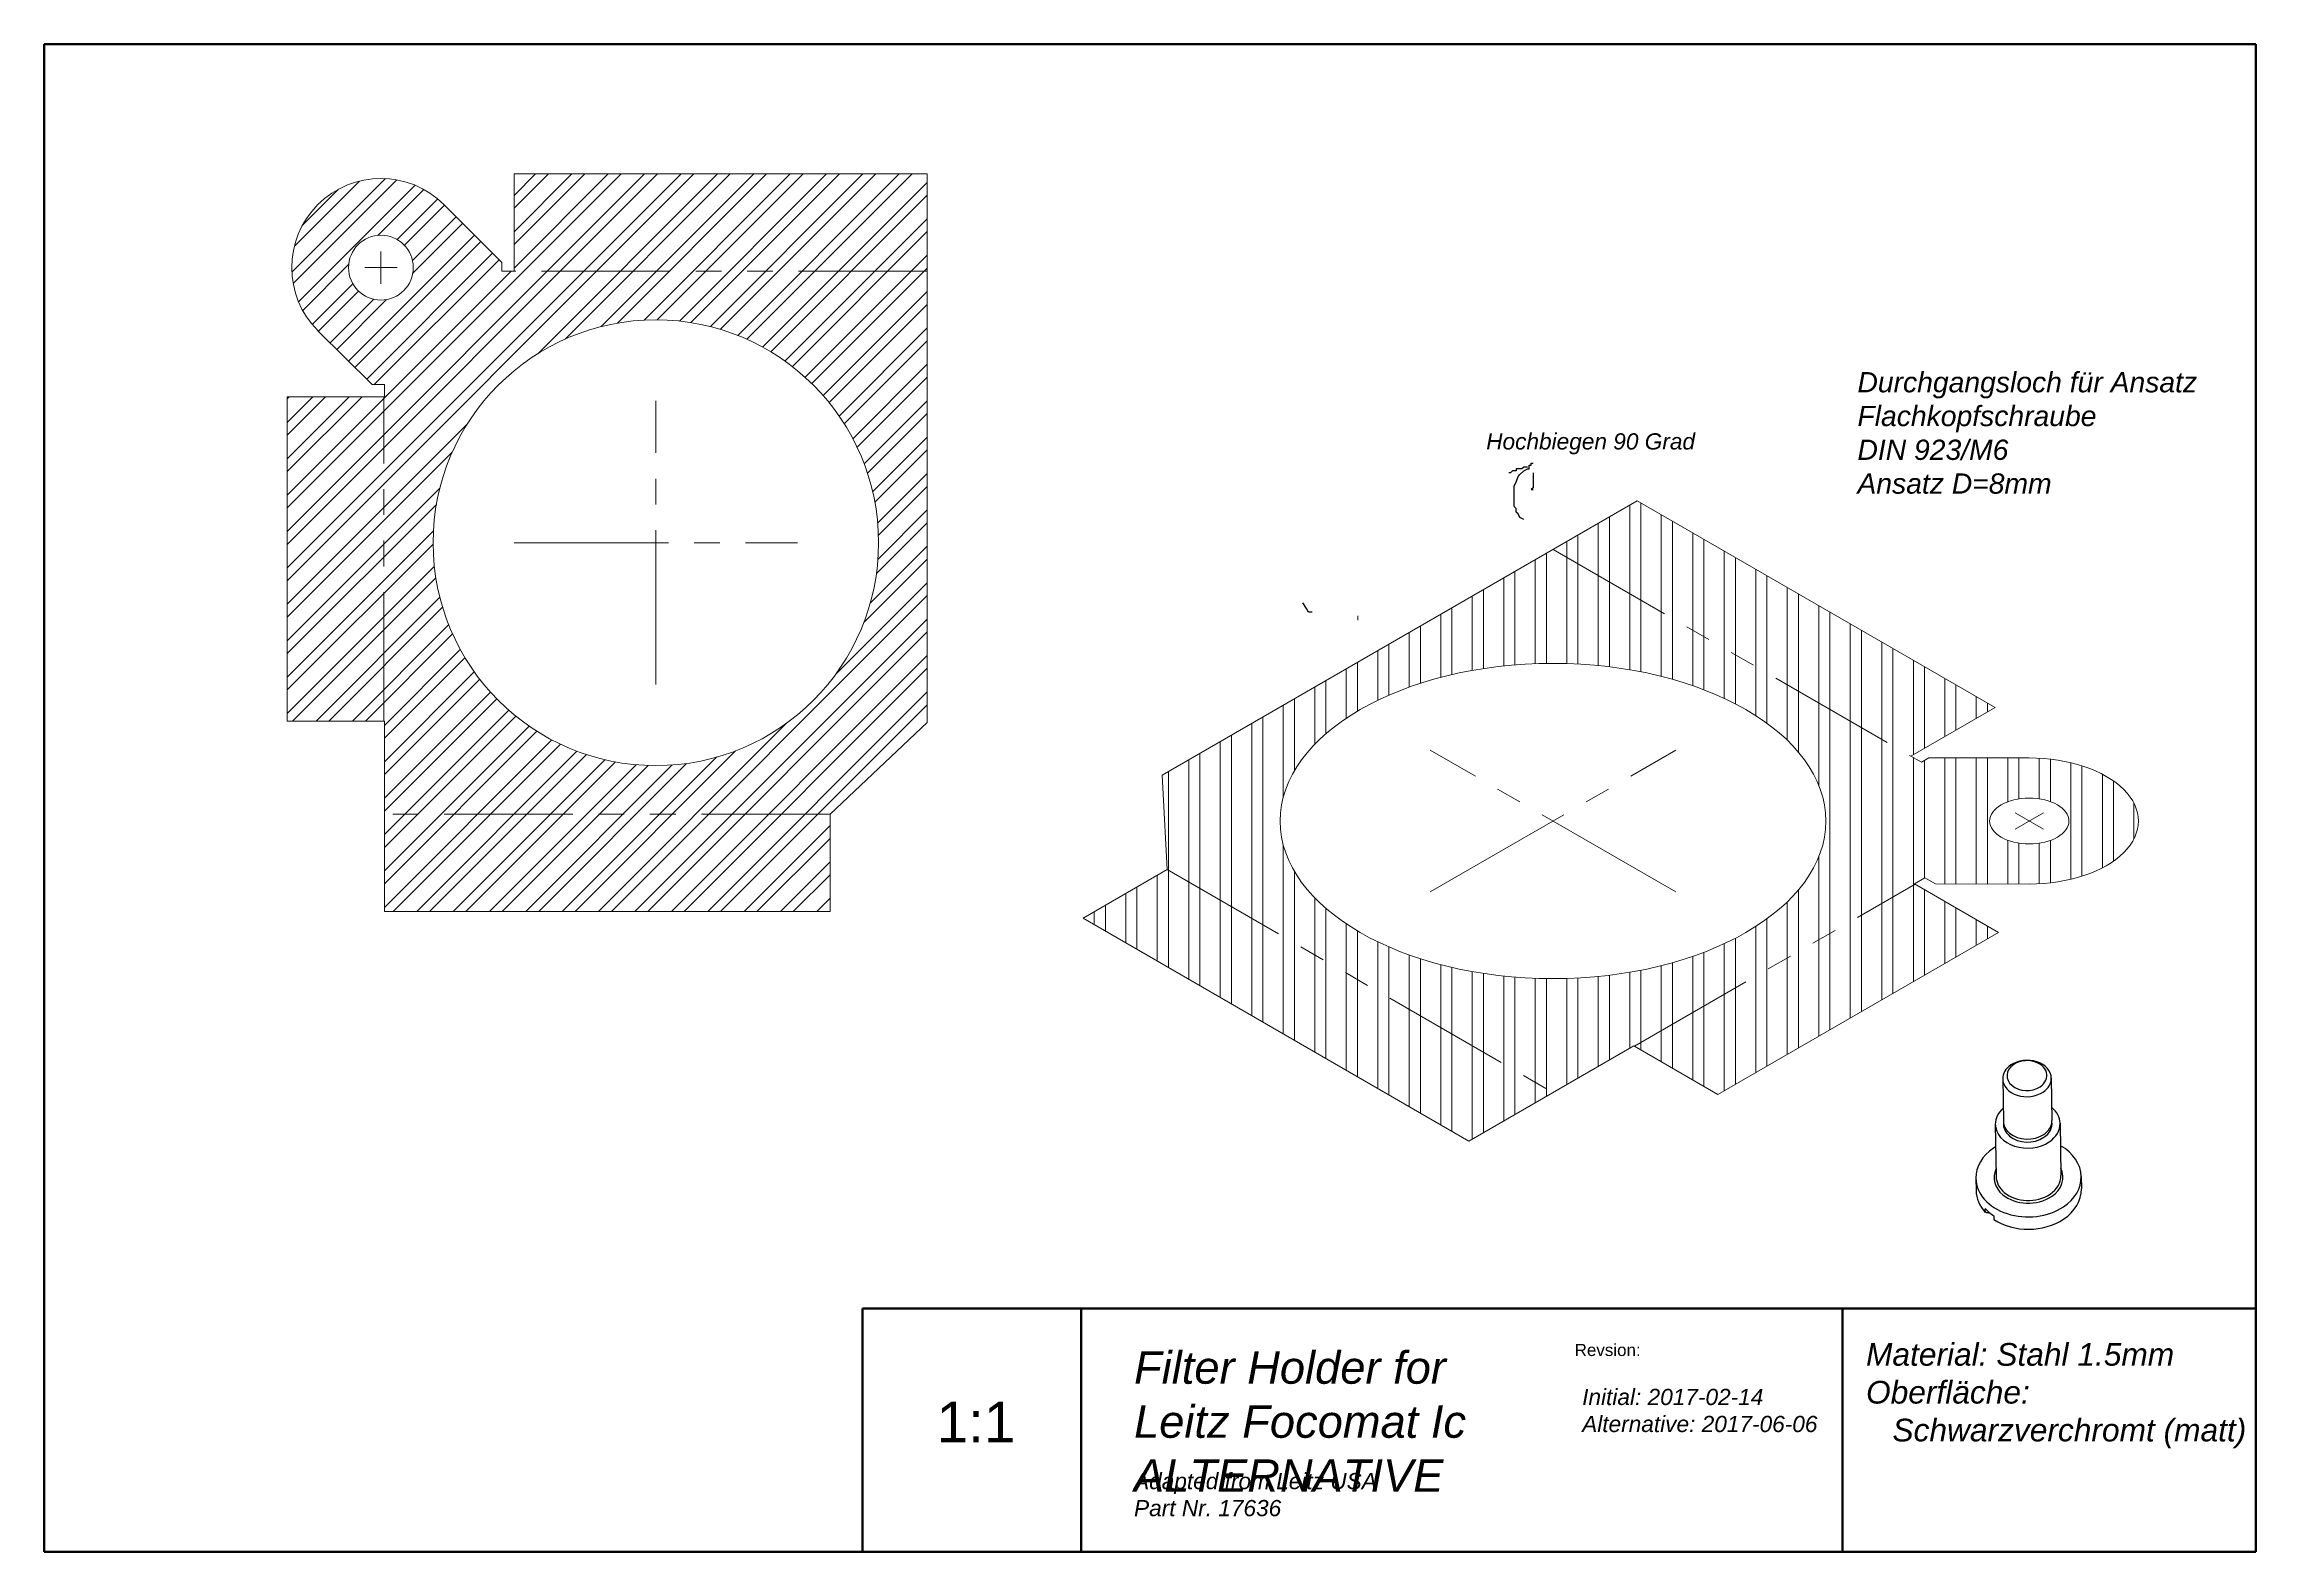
# Model space of a CAD drawing. Header units: millimetres. Extents: x 12 to 285, y 12 to 198.
import ezdxf

# ---------------------------------------------------------------- set-up
doc = ezdxf.new("R2010")
doc.units = ezdxf.units.MM
doc.linetypes.add('CENTER2', pattern=[28.575, 19.05, -3.175, 3.175, -3.175])
doc.linetypes.add('PHANTOM2', pattern=[31.75, 15.875, -3.175, 3.175, -3.175, 3.175, -3.175])
for name, color, linetype, lineweight, true_color in [('Centers', 1, 'CENTER2', 13, 0xff0000), ('Comments', 178, 'Continuous', 25, 0x000000), ('Folding Lines', 253, 'PHANTOM2', 13, 0xa0a0a4), ('Hatch', 253, 'Continuous', 18, 0xa0a0a4), ('Meta', 253, 'Continuous', 50, 0xa0a0a4)]:
    doc.layers.add(name, color=color, linetype=linetype, lineweight=lineweight, true_color=true_color)
doc.layers.add('Screw', color=7, linetype='Continuous', true_color=0xffffff)
doc.styles.add('textstyle0', font='')
doc.styles.add('textstyle1', font='')
doc.styles.add('textstyle2', font='')
doc.styles.add('textstyle3', font='')
doc.styles.add('textstyle4', font='')
doc.styles.add('textstyle5', font='')
doc.styles.add('textstyle6', font='')
doc.styles.add('textstyle7', font='')
doc.styles.get('textstyle0').set_extended_font_data('Arial', italic=True)
doc.styles.get('textstyle1').set_extended_font_data('Arial', italic=True)
doc.styles.get('textstyle2').set_extended_font_data('Arial', italic=True)
doc.styles.get('textstyle3').set_extended_font_data('Arial', italic=True)
doc.styles.get('textstyle4').set_extended_font_data('Arial', italic=True)
doc.styles.get('textstyle5').set_extended_font_data('Arial', italic=True)
doc.styles.get('textstyle6').set_extended_font_data('Arial', italic=True)
doc.styles.get('textstyle7').set_extended_font_data('Arial', italic=True)

msp = doc.modelspace()

# ---------------------------------------------------------------- hatches: boundary and pattern name
at = {"layer": 'Hatch'}
h = msp.add_hatch(dxfattribs=at)
h.set_pattern_fill('STEEL', color=256, style=0)
h.set_pattern_definition([(45, (0, 0), (-2.245064, 2.245064), []), (45, (0, 1.5875), (-2.245064, 2.245064), [])])
edge = h.paths.add_edge_path(flags=0)
edge.add_line((54, 154.5), (54, 156))
edge.add_line((54, 156), (52.5, 156))
edge.add_line((52.5, 156), (45.78, 162.66))
edge.add_arc((53.56, 170.44), 11, 45, 225, ccw=False)
edge.add_line((61.34, 178.22), (68.5, 171.06))
edge.add_line((68.5, 171.06), (68.5, 170))
edge.add_line((68.5, 170), (70, 170))
edge.add_line((70, 170), (70, 182))
edge.add_line((70, 182), (121, 182))
edge.add_line((121, 182), (121, 114.3))
edge.add_line((121, 114.3), (109, 103))
edge.add_line((109, 103), (109, 91))
edge.add_line((109, 91), (54, 91))
edge.add_line((54, 91), (54, 114.5))
edge.add_line((54, 114.5), (42, 114.5))
edge.add_line((42, 114.5), (42, 154.5))
edge.add_line((42, 154.5), (54, 154.5))
edge = h.paths.add_edge_path(flags=0)
edge.add_arc((87.5, 136.5), 27.5, 0, 360)
edge = h.paths.add_edge_path(flags=0)
edge.add_arc((53.56, 170.44), 4, 0, 360)

# ---------------------------------------------------------------- linework, layer by layer
at = {"layer": 'Centers'}
for p, q in [((53.56, 168.44), (53.56, 172.44)), ((51.56, 170.44), (55.56, 170.44)), ((87.5, 119), (87.5, 154)), ((70, 136.5), (105, 136.5)), ((183.1, 93.41), (213.41, 110.91)), ((213.41, 93.41), (183.1, 110.91)), ((255.31, 101.16), (258.78, 103.16)), ((258.78, 101.16), (255.31, 103.16))]:
    msp.add_line(p, q, dxfattribs=at)
at = {"layer": 'Comments'}
for p, q in [((193.01, 145.14), (192.78, 145.14)), ((193.24, 145.37), (193.01, 145.14)), ((193.7, 145.37), (193.24, 145.37)), ((193.93, 145.6), (193.7, 145.6)), ((193.7, 145.6), (193.7, 145.37)), ((194.4, 145.6), (193.93, 145.6)), ((193.93, 144.68), (194.17, 144.91)), ((194.17, 144.91), (194.63, 145.37)), ((194.63, 145.83), (194.4, 145.6)), ((195.09, 145.83), (194.63, 145.83)), ((194.63, 145.37), (195.09, 145.6)), ((194.63, 145.37), (194.63, 145.37)), ((195.09, 145.6), (195.32, 145.6)), ((195.32, 145.6), (195.32, 146.07)), ((195.32, 146.07), (195.55, 146.07)), ((195.55, 146.07), (195.55, 146.3)), ((195.55, 146.3), (195.79, 146.3)), ((195.79, 145.14), (195.79, 144.91)), ((195.79, 144.91), (195.79, 144.45)), ((193.47, 143.52), (193.7, 143.98)), ((193.47, 143.06), (193.47, 143.52)), ((193.47, 142.36), (193.47, 143.06)), ((193.47, 142.13), (193.47, 142.36)), ((193.47, 141.67), (193.47, 142.13)), ((193.7, 143.98), (193.93, 144.68)), ((195.79, 143.29), (195.55, 143.06)), ((195.55, 143.06), (195.79, 143.06)), ((195.79, 144.45), (195.79, 143.98)), ((195.79, 143.98), (195.79, 143.52)), ((195.79, 143.52), (195.79, 143.29)), ((195.79, 143.29), (195.79, 143.29)), ((193.47, 141.44), (193.47, 141.67)), ((193.47, 140.97), (193.47, 141.44)), ((193.7, 140.74), (193.47, 140.97)), ((193.7, 140.28), (193.7, 140.74)), ((193.93, 140.05), (193.7, 140.28)), ((194.17, 139.59), (193.93, 140.05)), ((194.63, 139.35), (194.17, 139.59)), ((167.82, 128.38), (167.36, 129.07)), ((168.06, 127.91), (167.82, 128.38)), ((168.52, 127.91), (168.06, 127.91))]:
    msp.add_line(p, q, dxfattribs=at)
at = {"layer": 'Folding Lines'}
for p, q in [((121, 170), (70, 170)), ((53.91, 114.53), (53.91, 154.53)), ((198.25, 135.66), (242.42, 110.16)), ((109, 103), (54, 103)), ((150.62, 96.16), (198.25, 68.66)), ((208.32, 74.38), (242.96, 94.38))]:
    msp.add_line(p, q, dxfattribs=at)
at = {"layer": 'Hatch'}
for p, q in [((121, 182), (70, 182)), ((70, 182), (70, 170)), ((121, 114.3), (121, 182)), ((61.34, 178.22), (68.5, 171.06)), ((68.5, 170), (68.5, 171.06)), ((68.5, 170), (70, 170)), ((45.78, 162.66), (52.5, 156)), ((52.5, 156), (54, 156)), ((54, 154.5), (54, 156)), ((42, 154.5), (54, 154.5)), ((42, 154.5), (42, 114.5)), ((150.02, 107.81), (208.65, 141.66)), ((205.21, 121.19), (205.21, 139.68)), ((207.73, 120.82), (207.73, 141.13)), ((208.65, 141.66), (252.82, 116.16)), ((209.1, 120.57), (209.1, 141.4)), ((211.62, 120.01), (211.62, 139.95)), ((199.95, 121.58), (199.95, 136.64)), ((201.32, 121.53), (201.32, 137.43)), ((203.84, 121.34), (203.84, 138.88)), ((212.99, 119.65), (212.99, 139.15)), ((215.5, 118.86), (215.5, 137.7)), ((216.88, 118.36), (216.88, 136.91)), ((196.06, 121.56), (196.06, 134.39)), ((197.44, 121.6), (197.44, 135.19)), ((219.39, 117.3), (219.39, 135.46)), ((220.77, 116.62), (220.77, 134.66)), ((192.17, 121.29), (192.17, 132.15)), ((193.55, 121.42), (193.55, 132.94)), ((223.28, 115.17), (223.28, 133.21)), ((224.66, 114.23), (224.66, 132.42)), ((185.77, 120.22), (185.77, 128.45)), ((188.28, 120.73), (188.28, 129.9)), ((189.66, 120.96), (189.66, 130.7)), ((227.17, 112.13), (227.17, 130.97)), ((228.55, 110.66), (228.55, 130.17)), ((231.06, 106.57), (231.06, 128.72)), ((174.15, 126.96), (174.15, 127.46)), ((181.88, 119.15), (181.88, 126.21)), ((184.4, 119.88), (184.4, 127.66)), ((232.43, 76.39), (232.43, 127.93)), ((234.95, 77.84), (234.95, 126.48)), ((236.32, 78.64), (236.32, 125.68)), ((176.62, 117.06), (176.62, 123.17)), ((177.99, 117.69), (177.99, 123.96)), ((180.51, 118.69), (180.51, 125.41)), ((238.84, 80.09), (238.84, 124.23)), ((240.21, 80.88), (240.21, 123.44)), ((172.73, 114.85), (172.73, 120.92)), ((174.1, 115.71), (174.1, 121.72)), ((242.73, 110.33), (242.73, 121.99)), ((244.1, 111.13), (244.1, 121.19)), ((168.84, 111.63), (168.84, 118.68)), ((170.22, 112.93), (170.22, 119.47)), ((246.61, 112.58), (246.61, 119.74)), ((247.99, 113.37), (247.99, 118.95)), ((250.5, 114.82), (250.5, 117.5)), ((162.44, 77.34), (162.44, 114.98)), ((164.95, 105.07), (164.95, 116.43)), ((166.33, 108.35), (166.33, 117.23)), ((252.82, 116.16), (242.42, 110.16)), ((251.88, 115.62), (251.88, 116.7)), ((42, 114.5), (54, 114.5)), ((54, 114.5), (54, 91)), ((109, 103), (121, 114.3)), ((157.17, 80.38), (157.17, 111.94)), ((158.55, 79.58), (158.55, 112.74)), ((161.06, 78.13), (161.06, 114.19)), ((153.29, 82.62), (153.29, 109.7)), ((154.66, 81.83), (154.66, 110.49)), ((243.72, 109.41), (242.42, 110.16)), ((242.73, 82.33), (242.73, 109.99)), ((243.72, 109.41), (244.64, 109.94)), ((244.1, 95.13), (244.1, 109.63)), ((257.04, 109.94), (244.64, 109.94)), ((246.61, 94.41), (246.61, 109.94)), ((247.99, 94.4), (247.99, 109.94)), ((250.5, 94.4), (250.5, 109.94)), ((251.88, 94.39), (251.88, 109.94)), ((254.39, 104.54), (254.39, 109.94)), ((255.77, 104.89), (255.77, 109.94)), ((258.28, 104.9), (258.28, 109.91)), ((259.65, 104.55), (259.65, 109.79)), ((262.17, 94.97), (262.17, 109.35)), ((150.62, 96.16), (150.02, 107.81)), ((150.77, 84.07), (150.77, 108.25)), ((263.54, 95.35), (263.54, 108.97)), ((266.06, 96.38), (266.06, 107.94)), ((267.43, 97.21), (267.43, 107.11)), ((269.95, 99.92), (269.95, 104.4)), ((109, 91), (109, 103)), ((164.95, 75.89), (164.95, 99.25)), ((254.39, 94.39), (254.39, 99.78)), ((255.77, 94.38), (255.77, 99.43)), ((258.28, 94.41), (258.28, 99.42)), ((259.65, 94.53), (259.65, 99.77)), ((140.23, 90.16), (150.62, 96.16)), ((166.33, 75.09), (166.33, 95.97)), ((231.06, 75.6), (231.06, 97.75)), ((145.51, 87.11), (145.51, 93.21)), ((146.88, 86.32), (146.88, 94)), ((149.4, 84.87), (149.4, 95.45)), ((228.55, 74.15), (228.55, 93.66)), ((242.86, 94.41), (244.16, 95.16)), ((253.25, 88.41), (242.86, 94.41)), ((244.1, 83.13), (244.1, 93.69)), ((245.45, 94.41), (244.16, 95.16)), ((257.04, 94.38), (245.45, 94.41)), ((54, 91), (109, 91)), ((187.86, 62.66), (140.23, 90.16)), ((141.62, 89.36), (141.62, 90.96)), ((142.99, 88.56), (142.99, 91.76)), ((168.84, 73.64), (168.84, 92.69)), ((170.22, 72.85), (170.22, 91.39)), ((227.17, 73.35), (227.17, 92.19)), ((246.61, 84.58), (246.61, 92.24)), ((247.99, 85.37), (247.99, 91.45)), ((172.73, 71.4), (172.73, 89.47)), ((174.1, 70.6), (174.1, 88.61)), ((253.25, 88.41), (218.61, 68.41)), ((220.77, 69.66), (220.77, 87.7)), ((223.28, 71.11), (223.28, 89.15)), ((224.66, 71.9), (224.66, 90.09)), ((250.5, 86.82), (250.5, 90)), ((251.88, 87.62), (251.88, 89.2)), ((176.62, 69.15), (176.62, 87.26)), ((177.99, 68.36), (177.99, 86.63)), ((180.51, 66.91), (180.51, 85.63)), ((181.88, 66.11), (181.88, 85.17)), ((212.99, 71.65), (212.99, 84.67)), ((215.5, 70.2), (215.5, 85.46)), ((216.88, 69.41), (216.88, 85.96)), ((219.39, 68.86), (219.39, 87.02)), ((184.4, 64.66), (184.4, 84.44)), ((185.77, 63.87), (185.77, 84.1)), ((188.28, 62.9), (188.28, 83.59)), ((189.66, 63.7), (189.66, 83.36)), ((192.17, 65.15), (192.17, 83.03)), ((193.55, 65.94), (193.55, 82.91)), ((196.06, 67.39), (196.06, 82.76)), ((197.44, 68.19), (197.44, 82.72)), ((199.95, 69.64), (199.95, 82.74)), ((201.32, 70.43), (201.32, 82.8)), ((203.84, 71.88), (203.84, 82.98)), ((205.21, 72.68), (205.21, 83.13)), ((207.73, 74.13), (207.73, 83.5)), ((209.1, 73.9), (209.1, 83.75)), ((211.62, 72.45), (211.62, 84.31)), ((208.21, 74.41), (187.86, 62.66)), ((218.61, 68.41), (208.21, 74.41))]:
    msp.add_line(p, q, dxfattribs=at)
for centre, radius in [((53.56, 170.44), 4), ((87.5, 136.5), 27.5)]:
    msp.add_circle(centre, radius, dxfattribs=at)
msp.add_arc((53.56, 170.44), 11, 45, 225, dxfattribs=at)
for centre, major_axis in [((198.25, 102.16), (33.68, 0)), ((257.04, 102.16), (-4.9, 0))]:
    msp.add_ellipse(centre, major_axis=major_axis, ratio=0.57735, dxfattribs=at)
msp.add_ellipse((257.04, 102.16), major_axis=(-13.47, 0), ratio=0.57735, start_param=1.570796, end_param=4.712389, dxfattribs=at)
at = {"layer": 'Meta', "lineweight": 100}
for p, q in [((285, 198), (12, 198)), ((12, 198), (12, 12)), ((285, 12), (285, 198)), ((12, 12), (285, 12))]:
    msp.add_line(p, q, dxfattribs=at)
at = {"layer": 'Meta'}
for p, q in [((113, 42), (285, 42)), ((113, 42), (113, 12)), ((140, 42), (140, 12)), ((234, 42), (234, 12))]:
    msp.add_line(p, q, dxfattribs=at)
at = {"layer": 'Screw'}
for p, q in [((253.76, 70.35), (253.84, 65.11)), ((259.76, 70.44), (259.84, 65.21)), ((252.85, 64.74), (252.95, 58.29)), ((260.85, 64.86), (260.95, 58.41)), ((250.45, 58.09), (250.47, 56.56)), ((263.45, 58.29), (263.47, 56.77)), ((251.62, 53.87), (251.61, 54.33)), ((251.71, 53.85), (251.62, 53.87)), ((251.8, 53.83), (251.71, 53.85)), ((251.89, 53.81), (251.8, 53.83)), ((251.98, 53.8), (251.89, 53.81)), ((252.06, 53.78), (251.98, 53.8)), ((252.15, 53.76), (252.06, 53.78)), ((252.23, 53.75), (252.15, 53.76)), ((252.24, 53.75), (252.23, 53.75)), ((252.67, 53.44), (252.68, 52.98))]:
    msp.add_line(p, q, dxfattribs=at)
for centre, major_axis, start_param, end_param in [((256.76, 70.39), (3, 0.05), 2.284521, 3.141631), ((256.75, 70.75), (2.46, 0.04), 2.284521, 5.426113), ((256.76, 70.39), (3, 0.05), 0.000038, 2.284521), ((256.75, 70.75), (2.46, 0.04), 5.426113, 8.567706), ((256.76, 70.39), (3, 0.05), 3.141631, 5.426113), ((256.76, 70.39), (3, 0.05), 5.426113, 6.283223), ((256.85, 64.8), (4, 0.06), 2.418858, 3.141631), ((256.85, 64.8), (4, 0.06), 0.000038, 0.722734), ((256.85, 64.8), (4, 0.06), 3.141631, 5.426113), ((256.85, 64.8), (3, 0.05), 3.061952, 3.855317), ((256.84, 65.16), (3, 0.05), 3.141631, 3.855317), ((256.84, 65.16), (3, 0.05), 3.855317, 5.426113), ((256.85, 64.8), (3, 0.05), 3.855317, 5.426113), ((256.84, 65.16), (3, 0.05), 5.426113, 6.283223), ((256.85, 64.8), (3, 0.05), 5.426113, 6.362826), ((256.85, 64.8), (4, 0.06), 5.426113, 6.283223), ((256.95, 58.19), (6.5, 0.1), 2.284521, 3.141631), ((256.95, 58.19), (6.5, 0.1), 2.23367, 2.284521), ((256.95, 58.19), (6.5, 0.1), 0.000038, 0.907923), ((256.95, 58.19), (6.5, 0.1), 3.141631, 5.426113), ((256.95, 58.19), (4.25, 0.07), 2.796891, 3.855317), ((256.95, 58.35), (4, 0.06), 3.141631, 3.855317), ((256.95, 58.35), (4, 0.06), 5.426113, 6.283185), ((256.95, 58.19), (4.25, 0.07), 5.426113, 6.627887), ((256.95, 58.35), (4, 0.06), 0, 0.000038), ((256.95, 58.19), (6.5, 0.1), 5.426113, 6.283223), ((256.97, 56.67), (6.5, 0.1), 3.141631, 3.731927), ((256.95, 58.19), (4.25, 0.07), 3.855317, 5.426113), ((256.95, 58.35), (4, 0.06), 3.855317, 5.426113), ((256.97, 56.67), (6.5, 0.1), 5.426113, 6.283223), ((256.97, 57.13), (6.5, 0.1), 3.731927, 3.978707), ((256.97, 56.67), (6.5, 0.1), 3.978707, 5.426113)]:
    msp.add_ellipse(centre, major_axis=major_axis, ratio=0.75, start_param=start_param, end_param=end_param, dxfattribs=at)

# ---------------------------------------------------------------- texts
at = {"layer": 'Comments', "char_height": 1, "attachment_point": 1}
for s, insert, style in [('\\H2.5;Durchgangsloch für Ansatz\\PFlachkopfschraube \\PDIN 923/M6\\PAnsatz D=8mm', (235.83, 157.55), 'textstyle6'), ('\\H2;Hochbiegen 90 Grad', (190, 150), 'textstyle7')]:
    msp.add_mtext(s, dxfattribs=dict(at, insert=insert, style=style))
at = {"layer": 'Meta', "char_height": 1, "attachment_point": 1}
for s, insert, style in [('\\H4;Filter Holder for\\PLeitz Focomat Ic\\PALTERNATIVE', (146.53, 36.73), 'textstyle0'), ('\\fArial|b0|i0|c0|p0;\\H1.5;Revsion:\\P', (200.92, 37.65), 'textstyle4'), ('\\H2.8;Material: Stahl 1.5mm\\POberfläche: \\P   Schwarzverchromt (matt)', (236.89, 37.75), 'textstyle1'), ('\\fArial|b0|i0|c0|p0;\\H5;1:1', (122.17, 30.51), 'textstyle2'), ('\\H2;Initial: 2017-02-14\\PAlternative: 2017-06-06', (201.85, 32.1), 'textstyle5'), ('\\H2;Adapted from Leitz USA \\PPart Nr. 17636\\P', (146.53, 21.72), 'textstyle3')]:
    msp.add_mtext(s, dxfattribs=dict(at, insert=insert, style=style))

doc.saveas('drawing.dxf')
